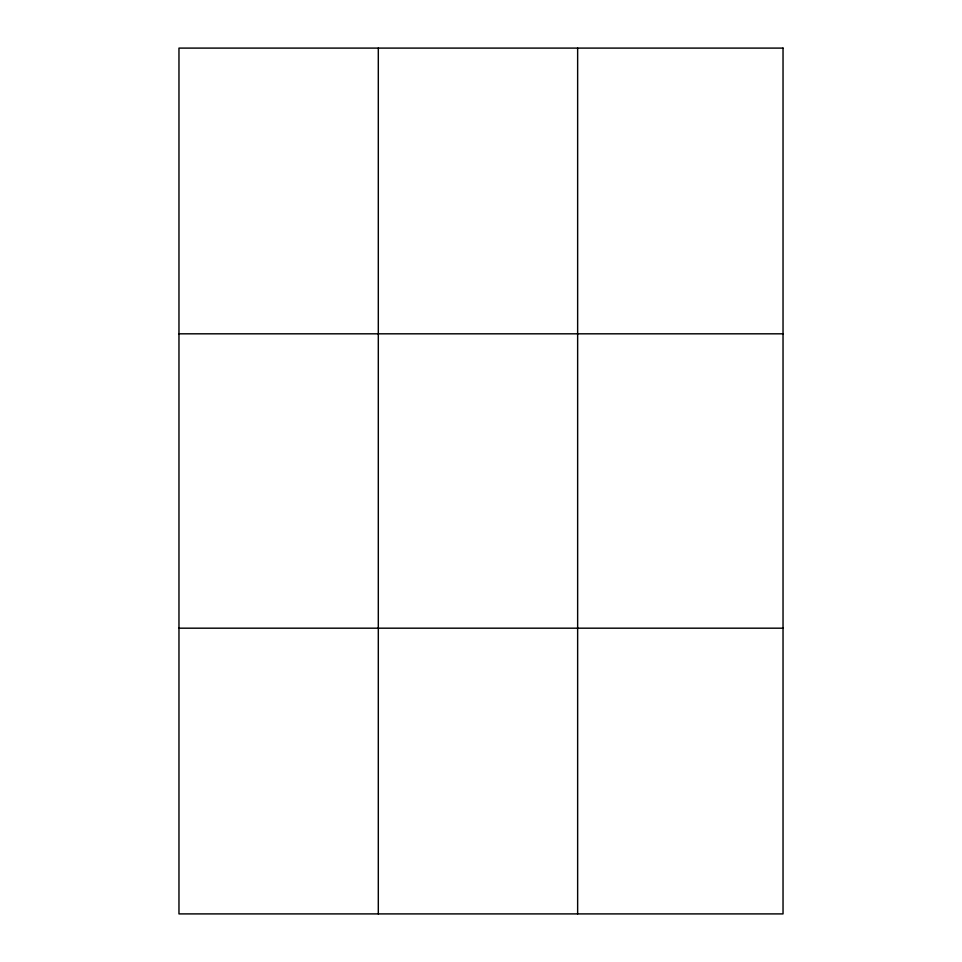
<?xml version="1.0" encoding="UTF-8"?>
<svg xmlns="http://www.w3.org/2000/svg" width="962" height="962" viewBox="0 0 962 962"><rect width="100%" height="100%" fill="white"/><g stroke="black" fill="none" stroke-linecap="round" stroke-linejoin="round"><path stroke-width="1.44" d="M577.645 913.9L577.645 48.1M178.968 333.814L783.032 333.814M178.968 628.186L783.032 628.186M378.306 48.1L378.306 913.9M783.032 48.1L178.968 48.1L178.968 913.9L783.032 913.9L783.032 48.1"/></g></svg>
